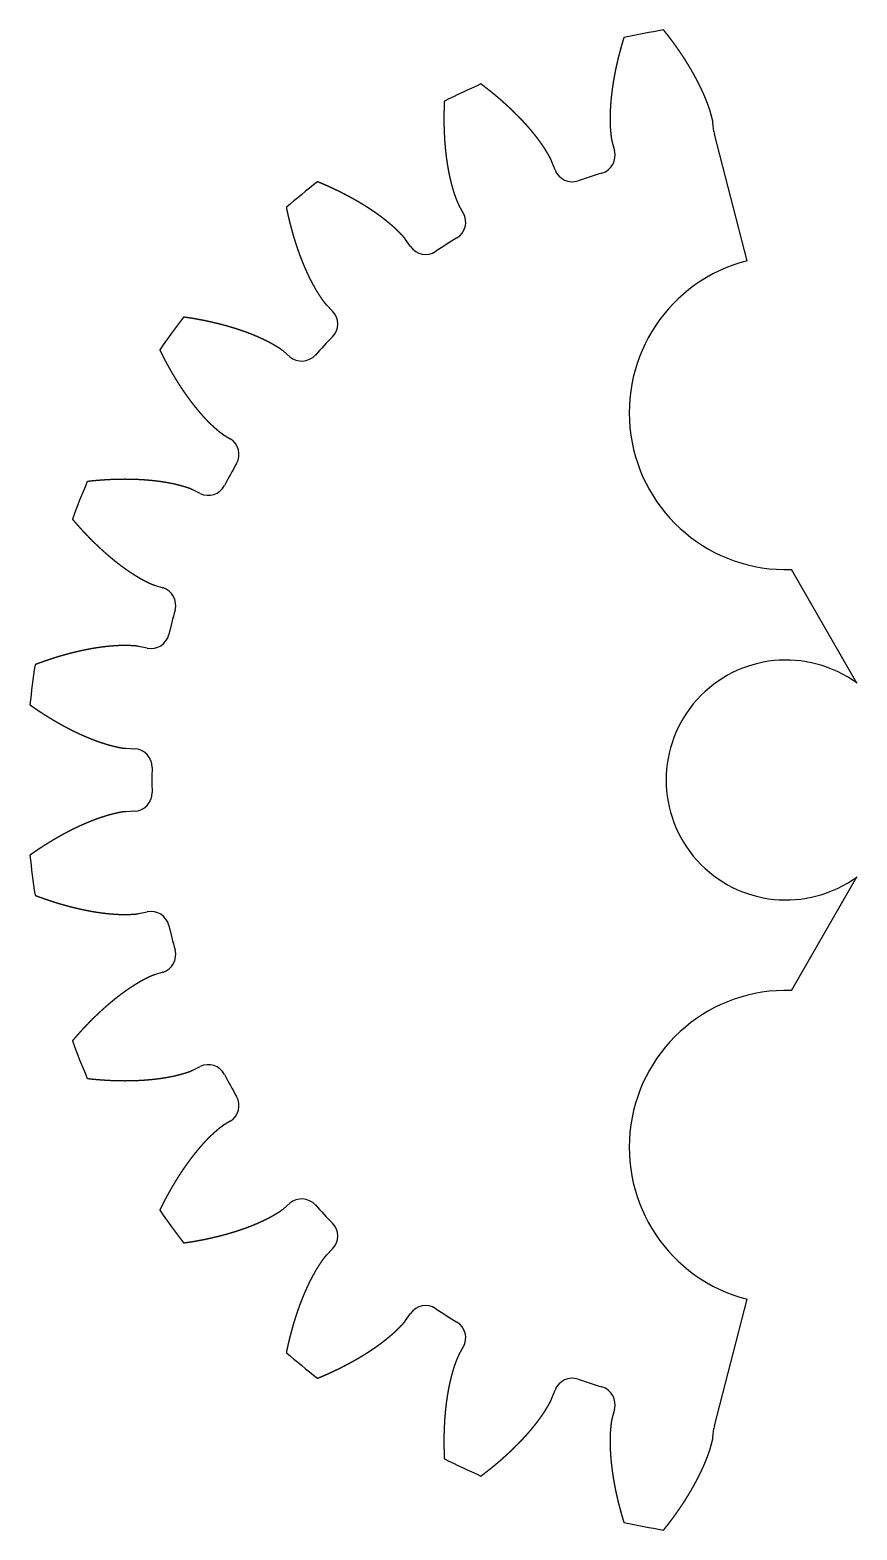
# Model space of a CAD drawing. Header units: millimetres. Extents: x -20.5 to 1.9, y -20.3 to 20.3.
import ezdxf

# ---------------------------------------------------------------- set-up
doc = ezdxf.new("R2010")
doc.units = ezdxf.units.MM
doc.layers.get('0').update_dxf_attribs({"linetype": 'CONTINUOUS'})

msp = doc.modelspace()

# ---------------------------------------------------------------- linework, layer by layer
for p, q in [((-1.953, 17.566), (-1.98, 17.803)), ((-1.058, 14.066), (-1.941, 17.497)), ((-4.713, 17.282), (-4.65, 17.051)), ((-6.26, 16.528), (-6.345, 16.751)), ((-8.863, 15.567), (-8.745, 15.359)), ((-10.174, 14.452), (-10.312, 14.647)), ((-12.455, 12.874), (-12.29, 12.702)), ((-13.449, 11.468), (-13.63, 11.623)), ((-15.266, 9.372), (-15.062, 9.247)), ((-15.878, 7.763), (-16.093, 7.868)), ((1.922, 2.621), (0.143, 5.702)), ((-17.117, 5.281), (-16.889, 5.21)), ((-17.31, 3.57), (-17.544, 3.618)), ((-17.892, 0.858), (-17.654, 0.847)), ((-17.654, -0.847), (-17.892, -0.858)), ((0.143, -5.702), (1.922, -2.621)), ((-17.544, -3.618), (-17.31, -3.57)), ((-16.889, -5.21), (-17.117, -5.281)), ((-16.093, -7.868), (-15.878, -7.763)), ((-15.062, -9.247), (-15.266, -9.372)), ((-13.63, -11.623), (-13.449, -11.468)), ((-12.29, -12.702), (-12.455, -12.874)), ((-1.941, -17.497), (-1.058, -14.066)), ((-10.312, -14.647), (-10.174, -14.452)), ((-8.745, -15.359), (-8.863, -15.567)), ((-6.345, -16.751), (-6.26, -16.528)), ((-4.65, -17.051), (-4.713, -17.282)), ((-1.98, -17.803), (-1.953, -17.566))]:
    msp.add_line(p, q)
for centre, radius, start, end in [((0, 0), 20.588, 99.2725, 102.3275), ((0, 0), 20.588, 113.6725, 116.7275), ((-1.456, 17.622), 0.5, 186.4059, 194.4208), ((-5.133, 16.92), 0.5, -73.1248, 15.1941), ((-5.793, 16.706), 0.5, 200.8059, 289.1248), ((0, 0), 17.182, 106.8752, 109.1248), ((0, 0), 20.588, 128.0725, 131.1275), ((-9.179, 15.112), 0.5, -58.7248, 29.5941), ((0, 0), 17.182, 121.2752, 123.5248), ((-9.766, 14.74), 0.5, 215.2059, 303.5248), ((0, 9.95), 4.25, 104.4208, 271.9275), ((-12.649, 12.355), 0.5, -44.3248, 43.9941), ((0, 0), 20.588, 142.4725, 145.5275), ((0, 0), 17.182, 135.6752, 137.9248), ((-13.125, 11.849), 0.5, 229.6059, 317.9248), ((-15.324, 8.821), 0.5, -29.9248, 58.3941), ((0, 0), 17.182, 150.0752, 152.3248), ((0, 0), 20.588, 156.8725, 159.9275), ((-15.659, 8.212), 0.5, 244.0059, 332.3248), ((-17.037, 4.733), 0.5, -15.5248, 72.7941), ((0, 0), 17.182, 164.4752, 166.7248), ((-17.209, 4.06), 0.5, 258.4059, 346.7248), ((0, 0), 20.588, 171.2725, 174.3275), ((0, 0), 3.25, 53.7396, 306.2604), ((-17.678, 0.347), 0.5, -1.1248, 87.1941), ((0, 0), 17.182, 178.8752, 181.1248), ((-17.678, -0.347), 0.5, -87.1941, 1.1248), ((0, 0), 20.588, 185.6725, 188.7275), ((-17.209, -4.06), 0.5, 13.2752, 101.5941), ((0, 0), 17.182, 193.2752, 195.5248), ((-17.037, -4.733), 0.5, -72.7941, 15.5248), ((0, -9.95), 4.25, 88.0725, 255.5792), ((0, 0), 20.588, 200.0725, 203.1275), ((-15.659, -8.212), 0.5, 27.6752, 115.9941), ((0, 0), 17.182, 207.6752, 209.9248), ((-15.324, -8.821), 0.5, -58.3941, 29.9248), ((-13.125, -11.849), 0.5, 42.0752, 130.3941), ((0, 0), 20.588, 214.4725, 217.5275), ((0, 0), 17.182, 222.0752, 224.3248), ((-12.649, -12.355), 0.5, -43.9941, 44.3248), ((-9.766, -14.74), 0.5, 56.4752, 144.7941), ((0, 0), 17.182, 236.4752, 238.7248), ((-9.179, -15.112), 0.5, -29.5941, 58.7248), ((0, 0), 20.588, 228.8725, 231.9275), ((-5.793, -16.706), 0.5, 70.8752, 159.1941), ((0, 0), 17.182, 250.8752, 253.1248), ((-5.133, -16.92), 0.5, -15.1941, 73.1248), ((-1.456, -17.622), 0.5, 165.5792, 173.5941), ((0, 0), 20.588, 243.2725, 246.3275), ((0, 0), 20.588, 257.6725, 260.7275)]:
    msp.add_arc(centre, radius, start, end)
for points in [[(-4.395, 20.113), (-4.398, 20.105), (-4.403, 20.088), (-4.411, 20.063), (-4.421, 20.031), (-4.433, 19.989), (-4.445, 19.948), (-4.457, 19.907), (-4.468, 19.866), (-4.48, 19.825), (-4.491, 19.784), (-4.502, 19.743), (-4.513, 19.701), (-4.524, 19.66), (-4.534, 19.619), (-4.545, 19.578), (-4.555, 19.537), (-4.565, 19.496), (-4.574, 19.455), (-4.584, 19.414), (-4.593, 19.373), (-4.602, 19.332), (-4.611, 19.291), (-4.619, 19.25), (-4.628, 19.209), (-4.636, 19.168), (-4.644, 19.127), (-4.652, 19.086), (-4.659, 19.045), (-4.666, 19.004), (-4.673, 18.963), (-4.68, 18.922), (-4.687, 18.881), (-4.693, 18.84), (-4.699, 18.799), (-4.705, 18.759), (-4.711, 18.718), (-4.716, 18.677), (-4.721, 18.636), (-4.726, 18.596), (-4.731, 18.555), (-4.736, 18.514), (-4.74, 18.474), (-4.744, 18.433), (-4.747, 18.393), (-4.751, 18.352), (-4.754, 18.312), (-4.757, 18.271), (-4.759, 18.231), (-4.762, 18.191), (-4.764, 18.15), (-4.765, 18.11), (-4.767, 18.07), (-4.768, 18.03), (-4.768, 17.99), (-4.769, 17.95), (-4.769, 17.91), (-4.769, 17.87), (-4.768, 17.83), (-4.768, 17.79), (-4.766, 17.75), (-4.765, 17.711), (-4.763, 17.671), (-4.76, 17.632), (-4.757, 17.592), (-4.753, 17.553), (-4.749, 17.514), (-4.746, 17.475), (-4.741, 17.436), (-4.736, 17.397), (-4.73, 17.358), (-4.724, 17.327), (-4.719, 17.305), (-4.715, 17.289), (-4.713, 17.282)], [(-1.98, 17.803), (-1.981, 17.811), (-1.983, 17.826), (-1.986, 17.85), (-1.992, 17.88), (-2.001, 17.919), (-2.01, 17.957), (-2.021, 17.994), (-2.031, 18.032), (-2.042, 18.07), (-2.053, 18.108), (-2.065, 18.146), (-2.077, 18.183), (-2.09, 18.221), (-2.103, 18.258), (-2.116, 18.296), (-2.13, 18.333), (-2.144, 18.37), (-2.159, 18.407), (-2.174, 18.445), (-2.189, 18.482), (-2.204, 18.519), (-2.22, 18.556), (-2.236, 18.592), (-2.253, 18.629), (-2.269, 18.666), (-2.286, 18.703), (-2.304, 18.739), (-2.321, 18.776), (-2.339, 18.812), (-2.357, 18.849), (-2.375, 18.885), (-2.394, 18.921), (-2.413, 18.958), (-2.432, 18.994), (-2.451, 19.03), (-2.471, 19.066), (-2.49, 19.102), (-2.51, 19.138), (-2.531, 19.173), (-2.551, 19.209), (-2.572, 19.245), (-2.593, 19.281), (-2.614, 19.316), (-2.635, 19.352), (-2.657, 19.387), (-2.679, 19.422), (-2.701, 19.458), (-2.723, 19.493), (-2.746, 19.528), (-2.768, 19.563), (-2.791, 19.598), (-2.814, 19.633), (-2.838, 19.668), (-2.861, 19.703), (-2.885, 19.738), (-2.909, 19.773), (-2.933, 19.807), (-2.957, 19.842), (-2.982, 19.876), (-3.006, 19.911), (-3.031, 19.945), (-3.056, 19.979), (-3.082, 20.014), (-3.107, 20.048), (-3.133, 20.082), (-3.159, 20.116), (-3.185, 20.15), (-3.211, 20.184), (-3.237, 20.217), (-3.264, 20.251), (-3.285, 20.278), (-3.301, 20.298), (-3.312, 20.312), (-3.317, 20.318)], [(-6.345, 16.751), (-6.348, 16.759), (-6.354, 16.773), (-6.363, 16.795), (-6.376, 16.823), (-6.394, 16.858), (-6.413, 16.893), (-6.432, 16.927), (-6.452, 16.961), (-6.472, 16.995), (-6.492, 17.028), (-6.513, 17.062), (-6.534, 17.096), (-6.555, 17.129), (-6.577, 17.162), (-6.6, 17.195), (-6.622, 17.227), (-6.645, 17.26), (-6.669, 17.292), (-6.692, 17.325), (-6.716, 17.357), (-6.74, 17.389), (-6.765, 17.421), (-6.79, 17.452), (-6.815, 17.484), (-6.84, 17.515), (-6.866, 17.547), (-6.891, 17.578), (-6.917, 17.609), (-6.944, 17.64), (-6.97, 17.67), (-6.997, 17.701), (-7.024, 17.732), (-7.051, 17.762), (-7.079, 17.792), (-7.107, 17.822), (-7.134, 17.852), (-7.163, 17.882), (-7.191, 17.912), (-7.219, 17.942), (-7.248, 17.971), (-7.277, 18.001), (-7.306, 18.03), (-7.336, 18.059), (-7.365, 18.088), (-7.395, 18.117), (-7.425, 18.146), (-7.455, 18.175), (-7.485, 18.203), (-7.516, 18.232), (-7.547, 18.26), (-7.578, 18.288), (-7.609, 18.317), (-7.64, 18.345), (-7.671, 18.372), (-7.703, 18.4), (-7.735, 18.428), (-7.767, 18.455), (-7.799, 18.483), (-7.831, 18.51), (-7.864, 18.537), (-7.896, 18.565), (-7.929, 18.592), (-7.962, 18.618), (-7.995, 18.645), (-8.028, 18.672), (-8.062, 18.698), (-8.096, 18.725), (-8.129, 18.751), (-8.163, 18.777), (-8.197, 18.803), (-8.225, 18.824), (-8.245, 18.84), (-8.259, 18.85), (-8.266, 18.855)], [(-9.259, 18.388), (-9.26, 18.379), (-9.26, 18.362), (-9.262, 18.336), (-9.263, 18.302), (-9.265, 18.259), (-9.266, 18.216), (-9.267, 18.173), (-9.269, 18.131), (-9.269, 18.088), (-9.27, 18.045), (-9.271, 18.003), (-9.271, 17.96), (-9.271, 17.918), (-9.271, 17.875), (-9.271, 17.833), (-9.27, 17.791), (-9.27, 17.748), (-9.269, 17.706), (-9.268, 17.664), (-9.266, 17.622), (-9.265, 17.58), (-9.263, 17.538), (-9.261, 17.496), (-9.259, 17.454), (-9.257, 17.413), (-9.255, 17.371), (-9.252, 17.329), (-9.249, 17.288), (-9.246, 17.246), (-9.242, 17.205), (-9.239, 17.164), (-9.235, 17.122), (-9.231, 17.081), (-9.227, 17.04), (-9.222, 16.999), (-9.218, 16.958), (-9.213, 16.917), (-9.208, 16.877), (-9.203, 16.836), (-9.197, 16.796), (-9.191, 16.755), (-9.185, 16.715), (-9.179, 16.674), (-9.172, 16.634), (-9.165, 16.594), (-9.158, 16.554), (-9.151, 16.514), (-9.144, 16.475), (-9.136, 16.435), (-9.128, 16.395), (-9.119, 16.356), (-9.111, 16.317), (-9.102, 16.278), (-9.092, 16.239), (-9.083, 16.2), (-9.073, 16.161), (-9.063, 16.122), (-9.053, 16.084), (-9.042, 16.045), (-9.031, 16.007), (-9.02, 15.969), (-9.008, 15.931), (-8.995, 15.894), (-8.982, 15.857), (-8.969, 15.819), (-8.956, 15.782), (-8.942, 15.745), (-8.928, 15.709), (-8.914, 15.672), (-8.898, 15.636), (-8.885, 15.608), (-8.874, 15.587), (-8.866, 15.574), (-8.863, 15.567)], [(-10.312, 14.647), (-10.316, 14.654), (-10.325, 14.666), (-10.34, 14.685), (-10.36, 14.709), (-10.385, 14.738), (-10.412, 14.767), (-10.44, 14.795), (-10.467, 14.823), (-10.495, 14.851), (-10.523, 14.879), (-10.551, 14.906), (-10.58, 14.934), (-10.609, 14.96), (-10.639, 14.987), (-10.668, 15.013), (-10.699, 15.039), (-10.729, 15.065), (-10.76, 15.091), (-10.791, 15.116), (-10.822, 15.141), (-10.853, 15.166), (-10.885, 15.191), (-10.917, 15.215), (-10.949, 15.24), (-10.981, 15.264), (-11.014, 15.288), (-11.046, 15.312), (-11.079, 15.335), (-11.112, 15.359), (-11.146, 15.382), (-11.179, 15.405), (-11.213, 15.428), (-11.247, 15.45), (-11.281, 15.473), (-11.315, 15.495), (-11.35, 15.517), (-11.385, 15.539), (-11.42, 15.561), (-11.455, 15.583), (-11.49, 15.604), (-11.525, 15.625), (-11.561, 15.647), (-11.596, 15.667), (-11.632, 15.688), (-11.668, 15.709), (-11.704, 15.729), (-11.741, 15.75), (-11.777, 15.77), (-11.814, 15.79), (-11.851, 15.81), (-11.888, 15.829), (-11.925, 15.849), (-11.962, 15.868), (-11.999, 15.887), (-12.037, 15.907), (-12.075, 15.925), (-12.112, 15.944), (-12.15, 15.963), (-12.188, 15.981), (-12.227, 15.999), (-12.265, 16.018), (-12.303, 16.036), (-12.342, 16.053), (-12.381, 16.071), (-12.42, 16.089), (-12.459, 16.106), (-12.498, 16.123), (-12.537, 16.14), (-12.576, 16.157), (-12.616, 16.174), (-12.648, 16.187), (-12.672, 16.197), (-12.687, 16.204), (-12.695, 16.207)], [(-13.541, 15.507), (-13.539, 15.499), (-13.536, 15.482), (-13.531, 15.457), (-13.524, 15.423), (-13.514, 15.381), (-13.505, 15.339), (-13.496, 15.298), (-13.486, 15.256), (-13.476, 15.214), (-13.467, 15.173), (-13.456, 15.132), (-13.446, 15.09), (-13.436, 15.049), (-13.425, 15.008), (-13.414, 14.967), (-13.403, 14.926), (-13.392, 14.885), (-13.381, 14.845), (-13.369, 14.804), (-13.358, 14.764), (-13.346, 14.723), (-13.334, 14.683), (-13.321, 14.643), (-13.309, 14.603), (-13.296, 14.563), (-13.284, 14.524), (-13.271, 14.484), (-13.258, 14.444), (-13.244, 14.405), (-13.231, 14.366), (-13.217, 14.327), (-13.203, 14.288), (-13.189, 14.249), (-13.175, 14.21), (-13.16, 14.172), (-13.146, 14.133), (-13.131, 14.095), (-13.116, 14.057), (-13.1, 14.019), (-13.085, 13.981), (-13.069, 13.943), (-13.053, 13.905), (-13.037, 13.868), (-13.021, 13.831), (-13.004, 13.794), (-12.987, 13.757), (-12.971, 13.72), (-12.953, 13.683), (-12.936, 13.647), (-12.918, 13.61), (-12.9, 13.574), (-12.882, 13.538), (-12.864, 13.503), (-12.845, 13.467), (-12.826, 13.432), (-12.807, 13.397), (-12.788, 13.362), (-12.768, 13.327), (-12.748, 13.293), (-12.728, 13.258), (-12.708, 13.224), (-12.687, 13.191), (-12.665, 13.158), (-12.643, 13.125), (-12.621, 13.092), (-12.599, 13.059), (-12.577, 13.027), (-12.554, 12.995), (-12.531, 12.963), (-12.507, 12.932), (-12.487, 12.908), (-12.472, 12.891), (-12.461, 12.879), (-12.455, 12.874)], [(-13.63, 11.623), (-13.636, 11.628), (-13.648, 11.638), (-13.667, 11.652), (-13.692, 11.671), (-13.724, 11.693), (-13.757, 11.714), (-13.791, 11.734), (-13.825, 11.754), (-13.859, 11.775), (-13.893, 11.794), (-13.927, 11.814), (-13.961, 11.833), (-13.996, 11.852), (-14.031, 11.87), (-14.067, 11.888), (-14.103, 11.906), (-14.138, 11.924), (-14.175, 11.941), (-14.211, 11.958), (-14.247, 11.974), (-14.284, 11.991), (-14.321, 12.007), (-14.358, 12.023), (-14.395, 12.038), (-14.432, 12.054), (-14.469, 12.069), (-14.507, 12.083), (-14.545, 12.098), (-14.583, 12.112), (-14.621, 12.127), (-14.659, 12.141), (-14.698, 12.154), (-14.736, 12.168), (-14.775, 12.181), (-14.813, 12.194), (-14.852, 12.207), (-14.891, 12.22), (-14.931, 12.232), (-14.97, 12.244), (-15.009, 12.256), (-15.049, 12.268), (-15.089, 12.28), (-15.128, 12.291), (-15.168, 12.303), (-15.208, 12.314), (-15.248, 12.324), (-15.289, 12.335), (-15.329, 12.346), (-15.369, 12.356), (-15.41, 12.366), (-15.451, 12.376), (-15.492, 12.385), (-15.532, 12.395), (-15.573, 12.404), (-15.614, 12.413), (-15.656, 12.422), (-15.697, 12.431), (-15.738, 12.44), (-15.78, 12.448), (-15.821, 12.456), (-15.863, 12.464), (-15.905, 12.472), (-15.947, 12.48), (-15.989, 12.487), (-16.031, 12.495), (-16.073, 12.502), (-16.115, 12.509), (-16.157, 12.515), (-16.2, 12.522), (-16.242, 12.528), (-16.276, 12.533), (-16.302, 12.537), (-16.319, 12.54), (-16.327, 12.541)], [(-16.972, 11.653), (-16.969, 11.645), (-16.961, 11.63), (-16.95, 11.606), (-16.934, 11.576), (-16.915, 11.537), (-16.896, 11.499), (-16.876, 11.461), (-16.857, 11.423), (-16.837, 11.385), (-16.817, 11.347), (-16.797, 11.31), (-16.777, 11.272), (-16.756, 11.235), (-16.736, 11.198), (-16.715, 11.161), (-16.694, 11.124), (-16.673, 11.087), (-16.652, 11.051), (-16.631, 11.014), (-16.61, 10.978), (-16.588, 10.942), (-16.566, 10.906), (-16.545, 10.87), (-16.523, 10.835), (-16.501, 10.799), (-16.478, 10.764), (-16.456, 10.729), (-16.433, 10.694), (-16.411, 10.659), (-16.388, 10.624), (-16.365, 10.59), (-16.342, 10.555), (-16.318, 10.521), (-16.295, 10.487), (-16.271, 10.453), (-16.247, 10.42), (-16.223, 10.386), (-16.199, 10.353), (-16.175, 10.32), (-16.151, 10.287), (-16.126, 10.255), (-16.101, 10.222), (-16.076, 10.19), (-16.051, 10.158), (-16.026, 10.126), (-16.001, 10.095), (-15.975, 10.063), (-15.949, 10.032), (-15.923, 10.001), (-15.897, 9.97), (-15.871, 9.94), (-15.844, 9.909), (-15.818, 9.879), (-15.791, 9.85), (-15.764, 9.82), (-15.736, 9.791), (-15.709, 9.762), (-15.681, 9.733), (-15.654, 9.705), (-15.625, 9.677), (-15.597, 9.649), (-15.568, 9.621), (-15.539, 9.595), (-15.51, 9.568), (-15.481, 9.542), (-15.451, 9.516), (-15.422, 9.49), (-15.392, 9.464), (-15.361, 9.44), (-15.331, 9.415), (-15.305, 9.397), (-15.286, 9.384), (-15.272, 9.376), (-15.266, 9.372)], [(-16.093, 7.868), (-16.1, 7.871), (-16.114, 7.878), (-16.135, 7.887), (-16.164, 7.899), (-16.201, 7.912), (-16.238, 7.924), (-16.276, 7.936), (-16.314, 7.947), (-16.351, 7.958), (-16.389, 7.969), (-16.427, 7.979), (-16.466, 7.989), (-16.504, 7.999), (-16.543, 8.008), (-16.582, 8.017), (-16.62, 8.025), (-16.66, 8.033), (-16.699, 8.04), (-16.738, 8.048), (-16.777, 8.055), (-16.817, 8.062), (-16.857, 8.068), (-16.896, 8.074), (-16.936, 8.08), (-16.976, 8.086), (-17.016, 8.091), (-17.056, 8.096), (-17.097, 8.101), (-17.137, 8.105), (-17.177, 8.11), (-17.218, 8.114), (-17.258, 8.117), (-17.299, 8.121), (-17.34, 8.124), (-17.381, 8.127), (-17.422, 8.13), (-17.463, 8.133), (-17.504, 8.135), (-17.545, 8.137), (-17.586, 8.139), (-17.627, 8.14), (-17.668, 8.142), (-17.71, 8.143), (-17.751, 8.144), (-17.793, 8.145), (-17.834, 8.145), (-17.876, 8.145), (-17.918, 8.146), (-17.959, 8.145), (-18.001, 8.145), (-18.043, 8.145), (-18.085, 8.144), (-18.127, 8.143), (-18.169, 8.142), (-18.211, 8.14), (-18.253, 8.139), (-18.295, 8.137), (-18.337, 8.135), (-18.38, 8.133), (-18.422, 8.13), (-18.464, 8.128), (-18.507, 8.125), (-18.549, 8.122), (-18.592, 8.119), (-18.634, 8.115), (-18.677, 8.112), (-18.719, 8.108), (-18.762, 8.104), (-18.805, 8.1), (-18.847, 8.096), (-18.882, 8.092), (-18.907, 8.089), (-18.924, 8.087), (-18.933, 8.086)], [(-19.337, 7.066), (-19.331, 7.059), (-19.32, 7.046), (-19.303, 7.027), (-19.281, 7), (-19.253, 6.968), (-19.225, 6.936), (-19.196, 6.904), (-19.168, 6.872), (-19.139, 6.84), (-19.11, 6.809), (-19.082, 6.777), (-19.053, 6.746), (-19.024, 6.715), (-18.995, 6.684), (-18.965, 6.653), (-18.936, 6.623), (-18.907, 6.592), (-18.877, 6.562), (-18.848, 6.532), (-18.818, 6.503), (-18.788, 6.473), (-18.758, 6.443), (-18.728, 6.414), (-18.698, 6.385), (-18.668, 6.356), (-18.637, 6.328), (-18.607, 6.299), (-18.576, 6.271), (-18.546, 6.243), (-18.515, 6.215), (-18.484, 6.187), (-18.453, 6.16), (-18.422, 6.133), (-18.391, 6.105), (-18.36, 6.079), (-18.328, 6.052), (-18.297, 6.026), (-18.265, 5.999), (-18.233, 5.973), (-18.202, 5.948), (-18.17, 5.922), (-18.138, 5.897), (-18.105, 5.872), (-18.073, 5.847), (-18.041, 5.822), (-18.008, 5.798), (-17.976, 5.774), (-17.943, 5.75), (-17.91, 5.727), (-17.877, 5.703), (-17.844, 5.68), (-17.811, 5.658), (-17.778, 5.635), (-17.744, 5.613), (-17.711, 5.591), (-17.677, 5.57), (-17.643, 5.549), (-17.609, 5.528), (-17.575, 5.507), (-17.541, 5.487), (-17.507, 5.467), (-17.472, 5.447), (-17.437, 5.429), (-17.402, 5.41), (-17.367, 5.392), (-17.332, 5.374), (-17.297, 5.357), (-17.262, 5.339), (-17.226, 5.323), (-17.19, 5.307), (-17.161, 5.296), (-17.139, 5.288), (-17.124, 5.283), (-17.117, 5.281)], [(-17.544, 3.618), (-17.551, 3.62), (-17.567, 3.623), (-17.59, 3.627), (-17.621, 3.631), (-17.66, 3.635), (-17.699, 3.637), (-17.738, 3.639), (-17.777, 3.64), (-17.817, 3.642), (-17.856, 3.643), (-17.896, 3.643), (-17.935, 3.644), (-17.975, 3.643), (-18.015, 3.642), (-18.054, 3.641), (-18.094, 3.639), (-18.134, 3.637), (-18.174, 3.635), (-18.214, 3.632), (-18.254, 3.629), (-18.293, 3.626), (-18.333, 3.623), (-18.374, 3.619), (-18.414, 3.614), (-18.454, 3.61), (-18.494, 3.605), (-18.534, 3.6), (-18.574, 3.595), (-18.614, 3.589), (-18.654, 3.583), (-18.695, 3.577), (-18.735, 3.57), (-18.775, 3.564), (-18.815, 3.557), (-18.856, 3.549), (-18.896, 3.542), (-18.936, 3.534), (-18.977, 3.526), (-19.017, 3.518), (-19.057, 3.51), (-19.098, 3.501), (-19.138, 3.492), (-19.179, 3.483), (-19.219, 3.473), (-19.259, 3.464), (-19.3, 3.454), (-19.34, 3.444), (-19.38, 3.434), (-19.421, 3.423), (-19.461, 3.412), (-19.502, 3.402), (-19.542, 3.39), (-19.582, 3.379), (-19.623, 3.367), (-19.663, 3.356), (-19.704, 3.344), (-19.744, 3.331), (-19.784, 3.319), (-19.825, 3.306), (-19.865, 3.293), (-19.906, 3.28), (-19.946, 3.267), (-19.986, 3.254), (-20.027, 3.24), (-20.067, 3.226), (-20.107, 3.212), (-20.148, 3.198), (-20.188, 3.184), (-20.228, 3.169), (-20.269, 3.154), (-20.301, 3.142), (-20.325, 3.133), (-20.341, 3.127), (-20.349, 3.124)], [(-20.487, 2.035), (-20.48, 2.03), (-20.466, 2.02), (-20.444, 2.005), (-20.416, 1.986), (-20.381, 1.961), (-20.345, 1.937), (-20.31, 1.913), (-20.274, 1.889), (-20.239, 1.866), (-20.203, 1.842), (-20.168, 1.819), (-20.132, 1.796), (-20.096, 1.773), (-20.06, 1.75), (-20.024, 1.728), (-19.988, 1.706), (-19.952, 1.683), (-19.916, 1.662), (-19.88, 1.64), (-19.844, 1.618), (-19.808, 1.597), (-19.771, 1.576), (-19.735, 1.555), (-19.698, 1.535), (-19.662, 1.514), (-19.625, 1.494), (-19.589, 1.474), (-19.552, 1.454), (-19.516, 1.435), (-19.479, 1.415), (-19.442, 1.396), (-19.405, 1.377), (-19.368, 1.358), (-19.331, 1.34), (-19.295, 1.322), (-19.257, 1.304), (-19.22, 1.286), (-19.183, 1.269), (-19.146, 1.251), (-19.109, 1.234), (-19.072, 1.217), (-19.034, 1.201), (-18.997, 1.185), (-18.959, 1.169), (-18.922, 1.153), (-18.884, 1.138), (-18.847, 1.122), (-18.809, 1.107), (-18.772, 1.093), (-18.734, 1.078), (-18.696, 1.064), (-18.658, 1.051), (-18.621, 1.037), (-18.583, 1.024), (-18.545, 1.011), (-18.507, 0.999), (-18.469, 0.987), (-18.431, 0.975), (-18.393, 0.963), (-18.354, 0.952), (-18.316, 0.941), (-18.278, 0.931), (-18.24, 0.922), (-18.201, 0.912), (-18.163, 0.904), (-18.124, 0.895), (-18.086, 0.887), (-18.047, 0.879), (-18.009, 0.871), (-17.97, 0.865), (-17.939, 0.862), (-17.916, 0.86), (-17.9, 0.859), (-17.892, 0.858)], [(-17.892, -0.858), (-17.9, -0.859), (-17.916, -0.86), (-17.939, -0.862), (-17.97, -0.865), (-18.009, -0.871), (-18.047, -0.879), (-18.086, -0.887), (-18.124, -0.895), (-18.163, -0.904), (-18.201, -0.912), (-18.24, -0.922), (-18.278, -0.931), (-18.316, -0.941), (-18.354, -0.952), (-18.393, -0.963), (-18.431, -0.975), (-18.469, -0.987), (-18.507, -0.999), (-18.545, -1.011), (-18.583, -1.024), (-18.621, -1.037), (-18.658, -1.051), (-18.696, -1.064), (-18.734, -1.078), (-18.772, -1.093), (-18.809, -1.107), (-18.847, -1.122), (-18.884, -1.138), (-18.922, -1.153), (-18.959, -1.169), (-18.997, -1.185), (-19.034, -1.201), (-19.072, -1.217), (-19.109, -1.234), (-19.146, -1.251), (-19.183, -1.269), (-19.22, -1.286), (-19.257, -1.304), (-19.295, -1.322), (-19.331, -1.34), (-19.368, -1.358), (-19.405, -1.377), (-19.442, -1.396), (-19.479, -1.415), (-19.516, -1.435), (-19.552, -1.454), (-19.589, -1.474), (-19.625, -1.494), (-19.662, -1.514), (-19.698, -1.535), (-19.735, -1.555), (-19.771, -1.576), (-19.808, -1.597), (-19.844, -1.618), (-19.88, -1.64), (-19.916, -1.662), (-19.952, -1.683), (-19.988, -1.706), (-20.024, -1.728), (-20.06, -1.75), (-20.096, -1.773), (-20.132, -1.796), (-20.168, -1.819), (-20.203, -1.842), (-20.239, -1.866), (-20.274, -1.889), (-20.31, -1.913), (-20.345, -1.937), (-20.381, -1.961), (-20.416, -1.986), (-20.444, -2.005), (-20.466, -2.02), (-20.48, -2.03), (-20.487, -2.035)], [(-20.349, -3.124), (-20.341, -3.127), (-20.325, -3.133), (-20.301, -3.142), (-20.269, -3.154), (-20.228, -3.169), (-20.188, -3.184), (-20.148, -3.198), (-20.107, -3.212), (-20.067, -3.226), (-20.027, -3.24), (-19.986, -3.254), (-19.946, -3.267), (-19.906, -3.28), (-19.865, -3.293), (-19.825, -3.306), (-19.784, -3.319), (-19.744, -3.331), (-19.704, -3.344), (-19.663, -3.356), (-19.623, -3.367), (-19.582, -3.379), (-19.542, -3.39), (-19.502, -3.402), (-19.461, -3.412), (-19.421, -3.423), (-19.38, -3.434), (-19.34, -3.444), (-19.3, -3.454), (-19.259, -3.464), (-19.219, -3.473), (-19.179, -3.483), (-19.138, -3.492), (-19.098, -3.501), (-19.057, -3.51), (-19.017, -3.518), (-18.977, -3.526), (-18.936, -3.534), (-18.896, -3.542), (-18.856, -3.549), (-18.815, -3.557), (-18.775, -3.564), (-18.735, -3.57), (-18.695, -3.577), (-18.654, -3.583), (-18.614, -3.589), (-18.574, -3.595), (-18.534, -3.6), (-18.494, -3.605), (-18.454, -3.61), (-18.414, -3.614), (-18.374, -3.619), (-18.333, -3.623), (-18.293, -3.626), (-18.254, -3.629), (-18.214, -3.632), (-18.174, -3.635), (-18.134, -3.637), (-18.094, -3.639), (-18.054, -3.641), (-18.015, -3.642), (-17.975, -3.643), (-17.935, -3.644), (-17.896, -3.643), (-17.856, -3.643), (-17.817, -3.642), (-17.777, -3.64), (-17.738, -3.639), (-17.699, -3.637), (-17.66, -3.635), (-17.621, -3.631), (-17.59, -3.627), (-17.567, -3.623), (-17.551, -3.62), (-17.544, -3.618)], [(-17.117, -5.281), (-17.124, -5.283), (-17.139, -5.288), (-17.161, -5.296), (-17.19, -5.307), (-17.226, -5.323), (-17.262, -5.339), (-17.297, -5.357), (-17.332, -5.374), (-17.367, -5.392), (-17.402, -5.41), (-17.437, -5.429), (-17.472, -5.447), (-17.507, -5.467), (-17.541, -5.487), (-17.575, -5.507), (-17.609, -5.528), (-17.643, -5.549), (-17.677, -5.57), (-17.711, -5.591), (-17.744, -5.613), (-17.778, -5.635), (-17.811, -5.658), (-17.844, -5.68), (-17.877, -5.703), (-17.91, -5.727), (-17.943, -5.75), (-17.976, -5.774), (-18.008, -5.798), (-18.041, -5.822), (-18.073, -5.847), (-18.105, -5.872), (-18.138, -5.897), (-18.17, -5.922), (-18.202, -5.948), (-18.233, -5.973), (-18.265, -5.999), (-18.297, -6.026), (-18.328, -6.052), (-18.36, -6.079), (-18.391, -6.105), (-18.422, -6.133), (-18.453, -6.16), (-18.484, -6.187), (-18.515, -6.215), (-18.546, -6.243), (-18.576, -6.271), (-18.607, -6.299), (-18.637, -6.328), (-18.668, -6.356), (-18.698, -6.385), (-18.728, -6.414), (-18.758, -6.443), (-18.788, -6.473), (-18.818, -6.503), (-18.848, -6.532), (-18.877, -6.562), (-18.907, -6.592), (-18.936, -6.623), (-18.965, -6.653), (-18.995, -6.684), (-19.024, -6.715), (-19.053, -6.746), (-19.082, -6.777), (-19.11, -6.809), (-19.139, -6.84), (-19.168, -6.872), (-19.196, -6.904), (-19.225, -6.936), (-19.253, -6.968), (-19.281, -7), (-19.303, -7.027), (-19.32, -7.046), (-19.331, -7.059), (-19.337, -7.066)], [(-18.933, -8.086), (-18.924, -8.087), (-18.907, -8.089), (-18.882, -8.092), (-18.847, -8.096), (-18.805, -8.1), (-18.762, -8.104), (-18.719, -8.108), (-18.677, -8.112), (-18.634, -8.115), (-18.592, -8.119), (-18.549, -8.122), (-18.507, -8.125), (-18.464, -8.128), (-18.422, -8.13), (-18.38, -8.133), (-18.337, -8.135), (-18.295, -8.137), (-18.253, -8.139), (-18.211, -8.14), (-18.169, -8.142), (-18.127, -8.143), (-18.085, -8.144), (-18.043, -8.145), (-18.001, -8.145), (-17.959, -8.145), (-17.918, -8.146), (-17.876, -8.145), (-17.834, -8.145), (-17.793, -8.145), (-17.751, -8.144), (-17.71, -8.143), (-17.668, -8.142), (-17.627, -8.14), (-17.586, -8.139), (-17.545, -8.137), (-17.504, -8.135), (-17.463, -8.133), (-17.422, -8.13), (-17.381, -8.127), (-17.34, -8.124), (-17.299, -8.121), (-17.258, -8.117), (-17.218, -8.114), (-17.177, -8.11), (-17.137, -8.105), (-17.097, -8.101), (-17.056, -8.096), (-17.016, -8.091), (-16.976, -8.086), (-16.936, -8.08), (-16.896, -8.074), (-16.857, -8.068), (-16.817, -8.062), (-16.777, -8.055), (-16.738, -8.048), (-16.699, -8.04), (-16.66, -8.033), (-16.62, -8.025), (-16.582, -8.017), (-16.543, -8.008), (-16.504, -7.999), (-16.466, -7.989), (-16.427, -7.979), (-16.389, -7.969), (-16.351, -7.958), (-16.314, -7.947), (-16.276, -7.936), (-16.238, -7.924), (-16.201, -7.912), (-16.164, -7.899), (-16.135, -7.887), (-16.114, -7.878), (-16.1, -7.871), (-16.093, -7.868)], [(-15.266, -9.372), (-15.272, -9.376), (-15.286, -9.384), (-15.305, -9.397), (-15.331, -9.415), (-15.361, -9.44), (-15.392, -9.464), (-15.422, -9.49), (-15.451, -9.516), (-15.481, -9.542), (-15.51, -9.568), (-15.539, -9.595), (-15.568, -9.621), (-15.597, -9.649), (-15.625, -9.677), (-15.654, -9.705), (-15.681, -9.733), (-15.709, -9.762), (-15.736, -9.791), (-15.764, -9.82), (-15.791, -9.85), (-15.818, -9.879), (-15.844, -9.909), (-15.871, -9.94), (-15.897, -9.97), (-15.923, -10.001), (-15.949, -10.032), (-15.975, -10.063), (-16.001, -10.095), (-16.026, -10.126), (-16.051, -10.158), (-16.076, -10.19), (-16.101, -10.222), (-16.126, -10.255), (-16.151, -10.287), (-16.175, -10.32), (-16.199, -10.353), (-16.223, -10.386), (-16.247, -10.42), (-16.271, -10.453), (-16.295, -10.487), (-16.318, -10.521), (-16.342, -10.555), (-16.365, -10.59), (-16.388, -10.624), (-16.411, -10.659), (-16.433, -10.694), (-16.456, -10.729), (-16.478, -10.764), (-16.501, -10.799), (-16.523, -10.835), (-16.545, -10.87), (-16.566, -10.906), (-16.588, -10.942), (-16.61, -10.978), (-16.631, -11.014), (-16.652, -11.051), (-16.673, -11.087), (-16.694, -11.124), (-16.715, -11.161), (-16.736, -11.198), (-16.756, -11.235), (-16.777, -11.272), (-16.797, -11.31), (-16.817, -11.347), (-16.837, -11.385), (-16.857, -11.423), (-16.876, -11.461), (-16.896, -11.499), (-16.915, -11.537), (-16.934, -11.576), (-16.95, -11.606), (-16.961, -11.63), (-16.969, -11.645), (-16.972, -11.653)], [(-16.327, -12.541), (-16.319, -12.54), (-16.302, -12.537), (-16.276, -12.533), (-16.242, -12.528), (-16.2, -12.522), (-16.157, -12.515), (-16.115, -12.509), (-16.073, -12.502), (-16.031, -12.495), (-15.989, -12.487), (-15.947, -12.48), (-15.905, -12.472), (-15.863, -12.464), (-15.821, -12.456), (-15.78, -12.448), (-15.738, -12.44), (-15.697, -12.431), (-15.656, -12.422), (-15.614, -12.413), (-15.573, -12.404), (-15.532, -12.395), (-15.492, -12.385), (-15.451, -12.376), (-15.41, -12.366), (-15.369, -12.356), (-15.329, -12.346), (-15.289, -12.335), (-15.248, -12.324), (-15.208, -12.314), (-15.168, -12.303), (-15.128, -12.291), (-15.089, -12.28), (-15.049, -12.268), (-15.009, -12.256), (-14.97, -12.244), (-14.931, -12.232), (-14.891, -12.22), (-14.852, -12.207), (-14.813, -12.194), (-14.775, -12.181), (-14.736, -12.168), (-14.698, -12.154), (-14.659, -12.141), (-14.621, -12.127), (-14.583, -12.112), (-14.545, -12.098), (-14.507, -12.083), (-14.469, -12.069), (-14.432, -12.054), (-14.395, -12.038), (-14.358, -12.023), (-14.321, -12.007), (-14.284, -11.991), (-14.247, -11.974), (-14.211, -11.958), (-14.175, -11.941), (-14.138, -11.924), (-14.103, -11.906), (-14.067, -11.888), (-14.031, -11.87), (-13.996, -11.852), (-13.961, -11.833), (-13.927, -11.814), (-13.893, -11.794), (-13.859, -11.775), (-13.825, -11.754), (-13.791, -11.734), (-13.757, -11.714), (-13.724, -11.693), (-13.692, -11.671), (-13.667, -11.652), (-13.648, -11.638), (-13.636, -11.628), (-13.63, -11.623)], [(-12.455, -12.874), (-12.461, -12.879), (-12.472, -12.891), (-12.487, -12.908), (-12.507, -12.932), (-12.531, -12.963), (-12.554, -12.995), (-12.577, -13.027), (-12.599, -13.059), (-12.621, -13.092), (-12.643, -13.125), (-12.665, -13.158), (-12.687, -13.191), (-12.708, -13.224), (-12.728, -13.258), (-12.748, -13.293), (-12.768, -13.327), (-12.788, -13.362), (-12.807, -13.397), (-12.826, -13.432), (-12.845, -13.467), (-12.864, -13.503), (-12.882, -13.538), (-12.9, -13.574), (-12.918, -13.61), (-12.936, -13.647), (-12.953, -13.683), (-12.971, -13.72), (-12.987, -13.757), (-13.004, -13.794), (-13.021, -13.831), (-13.037, -13.868), (-13.053, -13.905), (-13.069, -13.943), (-13.085, -13.981), (-13.1, -14.019), (-13.116, -14.057), (-13.131, -14.095), (-13.146, -14.133), (-13.16, -14.172), (-13.175, -14.21), (-13.189, -14.249), (-13.203, -14.288), (-13.217, -14.327), (-13.231, -14.366), (-13.244, -14.405), (-13.258, -14.444), (-13.271, -14.484), (-13.284, -14.524), (-13.296, -14.563), (-13.309, -14.603), (-13.321, -14.643), (-13.334, -14.683), (-13.346, -14.723), (-13.358, -14.764), (-13.369, -14.804), (-13.381, -14.845), (-13.392, -14.885), (-13.403, -14.926), (-13.414, -14.967), (-13.425, -15.008), (-13.436, -15.049), (-13.446, -15.09), (-13.456, -15.132), (-13.467, -15.173), (-13.476, -15.214), (-13.486, -15.256), (-13.496, -15.298), (-13.505, -15.339), (-13.514, -15.381), (-13.524, -15.423), (-13.531, -15.457), (-13.536, -15.482), (-13.539, -15.499), (-13.541, -15.507)], [(-12.695, -16.207), (-12.687, -16.204), (-12.672, -16.197), (-12.648, -16.187), (-12.616, -16.174), (-12.576, -16.157), (-12.537, -16.14), (-12.498, -16.123), (-12.459, -16.106), (-12.42, -16.089), (-12.381, -16.071), (-12.342, -16.053), (-12.303, -16.036), (-12.265, -16.018), (-12.227, -15.999), (-12.188, -15.981), (-12.15, -15.963), (-12.112, -15.944), (-12.075, -15.925), (-12.037, -15.907), (-11.999, -15.887), (-11.962, -15.868), (-11.925, -15.849), (-11.888, -15.829), (-11.851, -15.81), (-11.814, -15.79), (-11.777, -15.77), (-11.741, -15.75), (-11.704, -15.729), (-11.668, -15.709), (-11.632, -15.688), (-11.596, -15.667), (-11.561, -15.647), (-11.525, -15.625), (-11.49, -15.604), (-11.455, -15.583), (-11.42, -15.561), (-11.385, -15.539), (-11.35, -15.517), (-11.315, -15.495), (-11.281, -15.473), (-11.247, -15.45), (-11.213, -15.428), (-11.179, -15.405), (-11.146, -15.382), (-11.112, -15.359), (-11.079, -15.335), (-11.046, -15.312), (-11.014, -15.288), (-10.981, -15.264), (-10.949, -15.24), (-10.917, -15.215), (-10.885, -15.191), (-10.853, -15.166), (-10.822, -15.141), (-10.791, -15.116), (-10.76, -15.091), (-10.729, -15.065), (-10.699, -15.039), (-10.668, -15.013), (-10.639, -14.987), (-10.609, -14.96), (-10.58, -14.934), (-10.551, -14.906), (-10.523, -14.879), (-10.495, -14.851), (-10.467, -14.823), (-10.44, -14.795), (-10.412, -14.767), (-10.385, -14.738), (-10.36, -14.709), (-10.34, -14.685), (-10.325, -14.666), (-10.316, -14.654), (-10.312, -14.647)], [(-8.863, -15.567), (-8.866, -15.574), (-8.874, -15.587), (-8.885, -15.608), (-8.898, -15.636), (-8.914, -15.672), (-8.928, -15.709), (-8.942, -15.745), (-8.956, -15.782), (-8.969, -15.819), (-8.982, -15.857), (-8.995, -15.894), (-9.008, -15.931), (-9.02, -15.969), (-9.031, -16.007), (-9.042, -16.045), (-9.053, -16.084), (-9.063, -16.122), (-9.073, -16.161), (-9.083, -16.2), (-9.092, -16.239), (-9.102, -16.278), (-9.111, -16.317), (-9.119, -16.356), (-9.128, -16.395), (-9.136, -16.435), (-9.144, -16.475), (-9.151, -16.514), (-9.158, -16.554), (-9.165, -16.594), (-9.172, -16.634), (-9.179, -16.674), (-9.185, -16.715), (-9.191, -16.755), (-9.197, -16.796), (-9.203, -16.836), (-9.208, -16.877), (-9.213, -16.917), (-9.218, -16.958), (-9.222, -16.999), (-9.227, -17.04), (-9.231, -17.081), (-9.235, -17.122), (-9.239, -17.164), (-9.242, -17.205), (-9.246, -17.246), (-9.249, -17.288), (-9.252, -17.329), (-9.255, -17.371), (-9.257, -17.413), (-9.259, -17.454), (-9.261, -17.496), (-9.263, -17.538), (-9.265, -17.58), (-9.266, -17.622), (-9.268, -17.664), (-9.269, -17.706), (-9.27, -17.748), (-9.27, -17.791), (-9.271, -17.833), (-9.271, -17.875), (-9.271, -17.918), (-9.271, -17.96), (-9.271, -18.003), (-9.27, -18.045), (-9.269, -18.088), (-9.269, -18.131), (-9.267, -18.173), (-9.266, -18.216), (-9.265, -18.259), (-9.263, -18.302), (-9.262, -18.336), (-9.26, -18.362), (-9.26, -18.379), (-9.259, -18.388)], [(-8.266, -18.855), (-8.259, -18.85), (-8.245, -18.84), (-8.225, -18.824), (-8.197, -18.803), (-8.163, -18.777), (-8.129, -18.751), (-8.096, -18.725), (-8.062, -18.698), (-8.028, -18.672), (-7.995, -18.645), (-7.962, -18.618), (-7.929, -18.592), (-7.896, -18.565), (-7.864, -18.537), (-7.831, -18.51), (-7.799, -18.483), (-7.767, -18.455), (-7.735, -18.428), (-7.703, -18.4), (-7.671, -18.372), (-7.64, -18.345), (-7.609, -18.317), (-7.578, -18.288), (-7.547, -18.26), (-7.516, -18.232), (-7.485, -18.203), (-7.455, -18.175), (-7.425, -18.146), (-7.395, -18.117), (-7.365, -18.088), (-7.336, -18.059), (-7.306, -18.03), (-7.277, -18.001), (-7.248, -17.971), (-7.219, -17.942), (-7.191, -17.912), (-7.163, -17.882), (-7.134, -17.852), (-7.107, -17.822), (-7.079, -17.792), (-7.051, -17.762), (-7.024, -17.732), (-6.997, -17.701), (-6.97, -17.67), (-6.944, -17.64), (-6.917, -17.609), (-6.891, -17.578), (-6.866, -17.547), (-6.84, -17.515), (-6.815, -17.484), (-6.79, -17.452), (-6.765, -17.421), (-6.74, -17.389), (-6.716, -17.357), (-6.692, -17.325), (-6.669, -17.292), (-6.645, -17.26), (-6.622, -17.227), (-6.6, -17.195), (-6.577, -17.162), (-6.555, -17.129), (-6.534, -17.096), (-6.513, -17.062), (-6.492, -17.028), (-6.472, -16.995), (-6.452, -16.961), (-6.432, -16.927), (-6.413, -16.893), (-6.394, -16.858), (-6.376, -16.823), (-6.363, -16.795), (-6.354, -16.773), (-6.348, -16.759), (-6.345, -16.751)], [(-4.713, -17.282), (-4.715, -17.289), (-4.719, -17.305), (-4.724, -17.327), (-4.73, -17.358), (-4.736, -17.397), (-4.741, -17.436), (-4.746, -17.475), (-4.749, -17.514), (-4.753, -17.553), (-4.757, -17.592), (-4.76, -17.632), (-4.763, -17.671), (-4.765, -17.711), (-4.766, -17.75), (-4.768, -17.79), (-4.768, -17.83), (-4.769, -17.87), (-4.769, -17.91), (-4.769, -17.95), (-4.768, -17.99), (-4.768, -18.03), (-4.767, -18.07), (-4.765, -18.11), (-4.764, -18.15), (-4.762, -18.191), (-4.759, -18.231), (-4.757, -18.271), (-4.754, -18.312), (-4.751, -18.352), (-4.747, -18.393), (-4.744, -18.433), (-4.74, -18.474), (-4.736, -18.514), (-4.731, -18.555), (-4.726, -18.596), (-4.721, -18.636), (-4.716, -18.677), (-4.711, -18.718), (-4.705, -18.759), (-4.699, -18.799), (-4.693, -18.84), (-4.687, -18.881), (-4.68, -18.922), (-4.673, -18.963), (-4.666, -19.004), (-4.659, -19.045), (-4.652, -19.086), (-4.644, -19.127), (-4.636, -19.168), (-4.628, -19.209), (-4.619, -19.25), (-4.611, -19.291), (-4.602, -19.332), (-4.593, -19.373), (-4.584, -19.414), (-4.574, -19.455), (-4.565, -19.496), (-4.555, -19.537), (-4.545, -19.578), (-4.534, -19.619), (-4.524, -19.66), (-4.513, -19.701), (-4.502, -19.743), (-4.491, -19.784), (-4.48, -19.825), (-4.468, -19.866), (-4.457, -19.907), (-4.445, -19.948), (-4.433, -19.989), (-4.421, -20.031), (-4.411, -20.063), (-4.403, -20.088), (-4.398, -20.105), (-4.395, -20.113)], [(-3.317, -20.318), (-3.312, -20.312), (-3.301, -20.298), (-3.285, -20.278), (-3.264, -20.251), (-3.237, -20.217), (-3.211, -20.184), (-3.185, -20.15), (-3.159, -20.116), (-3.133, -20.082), (-3.107, -20.048), (-3.082, -20.014), (-3.056, -19.979), (-3.031, -19.945), (-3.006, -19.911), (-2.982, -19.876), (-2.957, -19.842), (-2.933, -19.807), (-2.909, -19.773), (-2.885, -19.738), (-2.861, -19.703), (-2.838, -19.668), (-2.814, -19.633), (-2.791, -19.598), (-2.768, -19.563), (-2.746, -19.528), (-2.723, -19.493), (-2.701, -19.458), (-2.679, -19.422), (-2.657, -19.387), (-2.635, -19.352), (-2.614, -19.316), (-2.593, -19.281), (-2.572, -19.245), (-2.551, -19.209), (-2.531, -19.173), (-2.51, -19.138), (-2.49, -19.102), (-2.471, -19.066), (-2.451, -19.03), (-2.432, -18.994), (-2.413, -18.958), (-2.394, -18.921), (-2.375, -18.885), (-2.357, -18.849), (-2.339, -18.812), (-2.321, -18.776), (-2.304, -18.739), (-2.286, -18.703), (-2.269, -18.666), (-2.253, -18.629), (-2.236, -18.592), (-2.22, -18.556), (-2.204, -18.519), (-2.189, -18.482), (-2.174, -18.445), (-2.159, -18.407), (-2.144, -18.37), (-2.13, -18.333), (-2.116, -18.296), (-2.103, -18.258), (-2.09, -18.221), (-2.077, -18.183), (-2.065, -18.146), (-2.053, -18.108), (-2.042, -18.07), (-2.031, -18.032), (-2.021, -17.994), (-2.01, -17.957), (-2.001, -17.919), (-1.992, -17.88), (-1.986, -17.85), (-1.983, -17.826), (-1.981, -17.811), (-1.98, -17.803)]]:
    msp.add_open_spline(points, degree=5)

doc.saveas('drawing.dxf')
